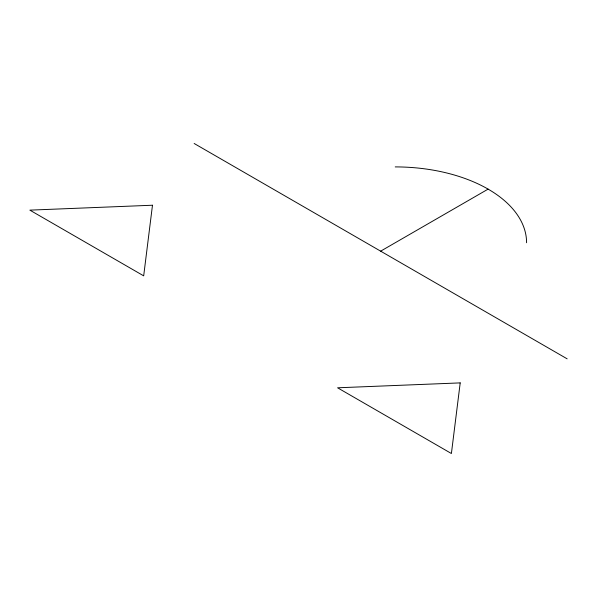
<?xml version="1.0" encoding="UTF-8"?>
<svg xmlns="http://www.w3.org/2000/svg" width="597" height="597" viewBox="0 0 597 597"><rect width="100%" height="100%" fill="white"/><g stroke="black" fill="none" stroke-linecap="round" stroke-linejoin="round"><path stroke-width="0.9" d="M380.655 251.158L488.107 189.122M194.152 143.481L567.15 358.834M395.221 166.906A131.362 75.841 0 0 1 526.584 242.748M152.481 205.226L143.683 275.851L29.85 210.137L152.481 205.226M460.205 382.893L451.399 453.519L337.574 387.796L460.205 382.893"/></g></svg>
